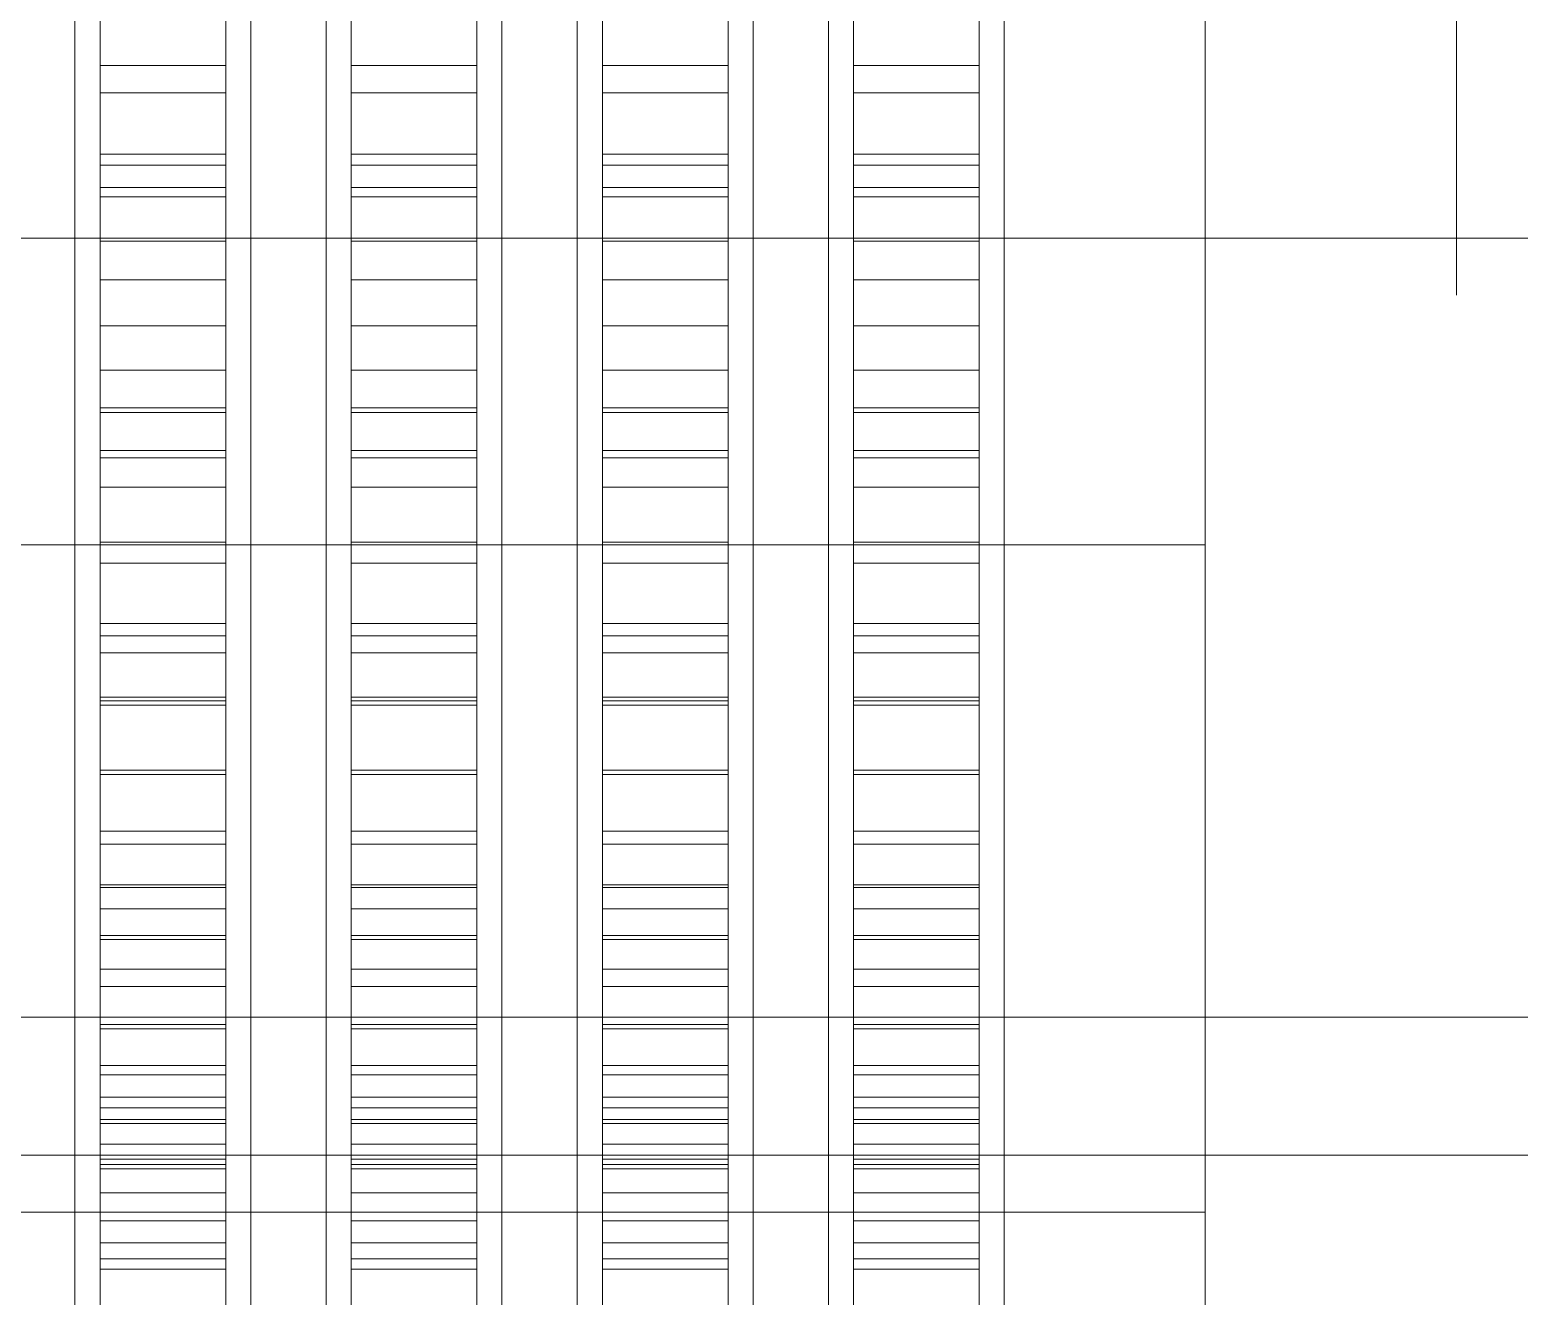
# Model space of a CAD drawing. Header units: millimetres. Extents: x -191664 to 191490, y -197311 to 10263.
# Drawn here: x -1603.6 to -1485, y -30514.2 to -30413.4 of the extents above; entities that cross this region are included whole.
import ezdxf

# ---------------------------------------------------------------- set-up
doc = ezdxf.new("R2010")
doc.units = ezdxf.units.MM
for name, color, linetype, lineweight in [('frontal_briquetadora', 7, 'Continuous', 0), ('frontal_secador', 7, 'Continuous', 0), ('frontal_tolva', 7, 'Continuous', 0)]:
    doc.layers.add(name, color=color, linetype=linetype, lineweight=lineweight)

msp = doc.modelspace()

# ---------------------------------------------------------------- linework, layer by layer
at = {"layer": 'frontal_briquetadora', "color": 9, "true_color": 0xb9c3c2}
for p, q in [((-1510, -30400.74), (-1510, -30413.79)), ((-1490, -30400.74), (-1490, -30413.79)), ((-1600, -30402.78), (-1600, -30421.72)), ((-1600, -30403.15), (-1600, -30422.36)), ((-1586, -30402.78), (-1586, -30421.72)), ((-1586, -30403.15), (-1586, -30422.36)), ((-1580, -30402.78), (-1580, -30421.72)), ((-1580, -30403.15), (-1580, -30422.36)), ((-1566, -30402.78), (-1566, -30421.72)), ((-1566, -30403.15), (-1566, -30422.36)), ((-1560, -30402.78), (-1560, -30421.72)), ((-1560, -30403.15), (-1560, -30422.36)), ((-1546, -30402.78), (-1546, -30421.72)), ((-1546, -30403.15), (-1546, -30422.36)), ((-1540, -30402.78), (-1540, -30421.72)), ((-1540, -30403.15), (-1540, -30422.36)), ((-1526, -30402.78), (-1526, -30421.72)), ((-1526, -30403.15), (-1526, -30422.36)), ((-1510, -30402.78), (-1510, -30421.72)), ((-1600, -30407.65), (-1600, -30426.43)), ((-1586, -30407.65), (-1586, -30426.43)), ((-1580, -30407.65), (-1580, -30426.43)), ((-1566, -30407.65), (-1566, -30426.43)), ((-1560, -30407.65), (-1560, -30426.43)), ((-1546, -30407.65), (-1546, -30426.43)), ((-1540, -30407.65), (-1540, -30426.43)), ((-1526, -30407.65), (-1526, -30426.43)), ((-1600, -30408.63), (-1600, -30427.68)), ((-1586, -30408.63), (-1586, -30427.68)), ((-1580, -30408.63), (-1580, -30427.68)), ((-1566, -30408.63), (-1566, -30427.68)), ((-1560, -30408.63), (-1560, -30427.68)), ((-1546, -30408.63), (-1546, -30427.68)), ((-1540, -30408.63), (-1540, -30427.68)), ((-1526, -30408.63), (-1526, -30427.68)), ((-1510, -30408.63), (-1510, -30427.68)), ((-1510, -30413.79), (-1510, -30423.99)), ((-1490, -30413.79), (-1490, -30423.99)), ((-1600, -30421.72), (-1600, -30439.8)), ((-1600, -30422.36), (-1600, -30440.51)), ((-1586, -30421.72), (-1586, -30439.8)), ((-1586, -30422.36), (-1586, -30440.51)), ((-1580, -30421.72), (-1580, -30439.8)), ((-1580, -30422.36), (-1580, -30440.51)), ((-1566, -30421.72), (-1566, -30439.8)), ((-1566, -30422.36), (-1566, -30440.51)), ((-1560, -30421.72), (-1560, -30439.8)), ((-1560, -30422.36), (-1560, -30440.51)), ((-1546, -30421.72), (-1546, -30439.8)), ((-1546, -30422.36), (-1546, -30440.51)), ((-1540, -30421.72), (-1540, -30439.8)), ((-1540, -30422.36), (-1540, -30440.51)), ((-1526, -30421.72), (-1526, -30439.8)), ((-1526, -30422.36), (-1526, -30440.51)), ((-1510, -30421.72), (-1510, -30439.8)), ((-1510, -30423.99), (-1510, -30430.99)), ((-1490, -30423.99), (-1490, -30430.99)), ((-1600, -30426.43), (-1600, -30444.81)), ((-1586, -30426.43), (-1586, -30444.81)), ((-1580, -30426.43), (-1580, -30444.81)), ((-1566, -30426.43), (-1566, -30444.81)), ((-1560, -30426.43), (-1560, -30444.81)), ((-1546, -30426.43), (-1546, -30444.81)), ((-1540, -30426.43), (-1540, -30444.81)), ((-1526, -30426.43), (-1526, -30444.81)), ((-1600, -30427.68), (-1600, -30446.33)), ((-1586, -30427.68), (-1586, -30446.33)), ((-1580, -30427.68), (-1580, -30446.33)), ((-1566, -30427.68), (-1566, -30446.33)), ((-1560, -30427.68), (-1560, -30446.33)), ((-1546, -30427.68), (-1546, -30446.33)), ((-1540, -30427.68), (-1540, -30446.33)), ((-1526, -30427.68), (-1526, -30446.33)), ((-1510, -30427.68), (-1510, -30446.33)), ((-1510, -30430.99), (-1510, -30434.55)), ((-1490, -30430.99), (-1490, -30434.55)), ((-1510, -30436.43), (-1510, -30431.99)), ((-1510, -30444.43), (-1510, -30436.43)), ((-1510, -30443.86), (-1510, -30438.25)), ((-1600, -30439.8), (-1600, -30456.63)), ((-1600, -30440.51), (-1600, -30457.11)), ((-1586, -30439.8), (-1586, -30456.63)), ((-1586, -30440.51), (-1586, -30457.11)), ((-1580, -30439.8), (-1580, -30456.63)), ((-1580, -30440.51), (-1580, -30457.11)), ((-1566, -30439.8), (-1566, -30456.63)), ((-1566, -30440.51), (-1566, -30457.11)), ((-1560, -30439.8), (-1560, -30456.63)), ((-1560, -30440.51), (-1560, -30457.11)), ((-1546, -30439.8), (-1546, -30456.63)), ((-1546, -30440.51), (-1546, -30457.11)), ((-1540, -30439.8), (-1540, -30456.63)), ((-1540, -30440.51), (-1540, -30457.11)), ((-1526, -30439.8), (-1526, -30456.63)), ((-1526, -30440.51), (-1526, -30457.11)), ((-1510, -30439.8), (-1510, -30456.63)), ((-1510, -30454.63), (-1510, -30443.86)), ((-1600, -30444.81), (-1600, -30462.69)), ((-1586, -30444.81), (-1586, -30462.69)), ((-1580, -30444.81), (-1580, -30462.69)), ((-1566, -30444.81), (-1566, -30462.69)), ((-1560, -30444.81), (-1560, -30462.69)), ((-1546, -30444.81), (-1546, -30462.69)), ((-1540, -30444.81), (-1540, -30462.69)), ((-1526, -30444.81), (-1526, -30462.69)), ((-1510, -30454.41), (-1510, -30444.43)), ((-1600, -30446.33), (-1600, -30464.5)), ((-1586, -30446.33), (-1586, -30464.5)), ((-1580, -30446.33), (-1580, -30464.5)), ((-1566, -30446.33), (-1566, -30464.5)), ((-1560, -30446.33), (-1560, -30464.5)), ((-1546, -30446.33), (-1546, -30464.5)), ((-1540, -30446.33), (-1540, -30464.5)), ((-1526, -30446.33), (-1526, -30464.5)), ((-1510, -30446.33), (-1510, -30464.5)), ((-1660, -30454.41), (-1510, -30454.41)), ((-1510, -30454.41), (-1510, -30464.39)), ((-1510, -30469.69), (-1510, -30454.63)), ((-1600, -30456.63), (-1600, -30471.82)), ((-1600, -30457.11), (-1600, -30471.69)), ((-1586, -30456.63), (-1586, -30471.82)), ((-1586, -30457.11), (-1586, -30471.69)), ((-1580, -30456.63), (-1580, -30471.82)), ((-1580, -30457.11), (-1580, -30471.69)), ((-1566, -30456.63), (-1566, -30471.82)), ((-1566, -30457.11), (-1566, -30471.69)), ((-1560, -30456.63), (-1560, -30471.82)), ((-1560, -30457.11), (-1560, -30471.69)), ((-1546, -30456.63), (-1546, -30471.82)), ((-1546, -30457.11), (-1546, -30471.69)), ((-1540, -30456.63), (-1540, -30471.82)), ((-1540, -30457.11), (-1540, -30471.69)), ((-1526, -30456.63), (-1526, -30471.82)), ((-1526, -30457.11), (-1526, -30471.69)), ((-1510, -30456.63), (-1510, -30471.82)), ((-1600, -30462.69), (-1600, -30480)), ((-1586, -30462.69), (-1586, -30480)), ((-1580, -30462.69), (-1580, -30480)), ((-1566, -30462.69), (-1566, -30480)), ((-1560, -30462.69), (-1560, -30480)), ((-1546, -30462.69), (-1546, -30480)), ((-1540, -30462.69), (-1540, -30480)), ((-1526, -30462.69), (-1526, -30480)), ((-1600, -30464.5), (-1600, -30482.12)), ((-1586, -30464.5), (-1586, -30482.12)), ((-1580, -30464.5), (-1580, -30482.12)), ((-1566, -30464.5), (-1566, -30482.12)), ((-1560, -30464.5), (-1560, -30482.12)), ((-1546, -30464.5), (-1546, -30482.12)), ((-1540, -30464.5), (-1540, -30482.12)), ((-1526, -30464.5), (-1526, -30482.12)), ((-1510, -30464.39), (-1510, -30472.4)), ((-1510, -30464.5), (-1510, -30482.12)), ((-1510, -30487.81), (-1510, -30469.69)), ((-1600, -30471.69), (-1600, -30483.86)), ((-1600, -30471.82), (-1600, -30485.04)), ((-1586, -30471.69), (-1586, -30483.86)), ((-1586, -30471.82), (-1586, -30485.04)), ((-1580, -30471.69), (-1580, -30483.86)), ((-1580, -30471.82), (-1580, -30485.04)), ((-1566, -30471.69), (-1566, -30483.86)), ((-1566, -30471.82), (-1566, -30485.04)), ((-1560, -30471.69), (-1560, -30483.86)), ((-1560, -30471.82), (-1560, -30485.04)), ((-1546, -30471.69), (-1546, -30483.86)), ((-1546, -30471.82), (-1546, -30485.04)), ((-1540, -30471.69), (-1540, -30483.86)), ((-1540, -30471.82), (-1540, -30485.04)), ((-1526, -30471.69), (-1526, -30483.86)), ((-1526, -30471.82), (-1526, -30485.04)), ((-1510, -30471.82), (-1510, -30485.04)), ((-1510, -30472.4), (-1510, -30476.84)), ((-1600, -30480), (-1600, -30496.67)), ((-1586, -30480), (-1586, -30496.67)), ((-1580, -30480), (-1580, -30496.67)), ((-1566, -30480), (-1566, -30496.67)), ((-1560, -30480), (-1560, -30496.67)), ((-1546, -30480), (-1546, -30496.67)), ((-1540, -30480), (-1540, -30496.67)), ((-1526, -30480), (-1526, -30496.67)), ((-1600, -30482.12), (-1600, -30499.12)), ((-1586, -30482.12), (-1586, -30499.12)), ((-1580, -30482.12), (-1580, -30499.12)), ((-1566, -30482.12), (-1566, -30499.12)), ((-1560, -30482.12), (-1560, -30499.12)), ((-1546, -30482.12), (-1546, -30499.12)), ((-1540, -30482.12), (-1540, -30499.12)), ((-1526, -30482.12), (-1526, -30499.12)), ((-1510, -30482.12), (-1510, -30499.12)), ((-1600, -30483.86), (-1600, -30493.29)), ((-1586, -30483.86), (-1586, -30493.29)), ((-1580, -30483.86), (-1580, -30493.29)), ((-1566, -30483.86), (-1566, -30493.29)), ((-1560, -30483.86), (-1560, -30493.29)), ((-1546, -30483.86), (-1546, -30493.29)), ((-1540, -30483.86), (-1540, -30493.29)), ((-1526, -30483.86), (-1526, -30493.29)), ((-1600, -30485.04), (-1600, -30495.98)), ((-1586, -30485.04), (-1586, -30495.98)), ((-1580, -30485.04), (-1580, -30495.98)), ((-1566, -30485.04), (-1566, -30495.98)), ((-1560, -30485.04), (-1560, -30495.98)), ((-1546, -30485.04), (-1546, -30495.98)), ((-1540, -30485.04), (-1540, -30495.98)), ((-1526, -30485.04), (-1526, -30495.98)), ((-1510, -30485.04), (-1510, -30495.98)), ((-1510, -30507.54), (-1510, -30487.81)), ((-1600, -30493.29), (-1600, -30499.73)), ((-1586, -30493.29), (-1586, -30499.73)), ((-1580, -30493.29), (-1580, -30499.73)), ((-1566, -30493.29), (-1566, -30499.73)), ((-1560, -30493.29), (-1560, -30499.73)), ((-1546, -30493.29), (-1546, -30499.73)), ((-1540, -30493.29), (-1540, -30499.73)), ((-1526, -30493.29), (-1526, -30499.73)), ((-1600, -30495.98), (-1600, -30504.41)), ((-1586, -30495.98), (-1586, -30504.41)), ((-1580, -30495.98), (-1580, -30504.41)), ((-1566, -30495.98), (-1566, -30504.41)), ((-1560, -30495.98), (-1560, -30504.41)), ((-1546, -30495.98), (-1546, -30504.41)), ((-1540, -30495.98), (-1540, -30504.41)), ((-1526, -30495.98), (-1526, -30504.41)), ((-1510, -30495.98), (-1510, -30504.41)), ((-1600, -30496.67), (-1600, -30512.63)), ((-1586, -30496.67), (-1586, -30512.63)), ((-1580, -30496.67), (-1580, -30512.63)), ((-1566, -30496.67), (-1566, -30512.63)), ((-1560, -30496.67), (-1560, -30512.63)), ((-1546, -30496.67), (-1546, -30512.63)), ((-1540, -30496.67), (-1540, -30512.63)), ((-1526, -30496.67), (-1526, -30512.63)), ((-1600, -30499.12), (-1600, -30515.41)), ((-1600, -30499.73), (-1600, -30502.99)), ((-1586, -30499.12), (-1586, -30515.41)), ((-1586, -30499.73), (-1586, -30502.99)), ((-1580, -30499.12), (-1580, -30515.41)), ((-1580, -30499.73), (-1580, -30502.99)), ((-1566, -30499.12), (-1566, -30515.41)), ((-1566, -30499.73), (-1566, -30502.99)), ((-1560, -30499.12), (-1560, -30515.41)), ((-1560, -30499.73), (-1560, -30502.99)), ((-1546, -30499.12), (-1546, -30515.41)), ((-1546, -30499.73), (-1546, -30502.99)), ((-1540, -30499.12), (-1540, -30515.41)), ((-1540, -30499.73), (-1540, -30502.99)), ((-1526, -30499.12), (-1526, -30515.41)), ((-1526, -30499.73), (-1526, -30502.99)), ((-1510, -30499.12), (-1510, -30515.41)), ((-1600, -30504.41), (-1600, -30510.14)), ((-1586, -30504.41), (-1586, -30510.14)), ((-1580, -30504.41), (-1580, -30510.14)), ((-1566, -30504.41), (-1566, -30510.14)), ((-1560, -30504.41), (-1560, -30510.14)), ((-1546, -30504.41), (-1546, -30510.14)), ((-1540, -30504.41), (-1540, -30510.14)), ((-1526, -30504.41), (-1526, -30510.14)), ((-1510, -30504.41), (-1510, -30510.14)), ((-1660, -30507.54), (-1510, -30507.54)), ((-1510, -30507.54), (-1510, -30527.26)), ((-1600, -30510.14), (-1600, -30513.04)), ((-1586, -30510.14), (-1586, -30513.04)), ((-1580, -30510.14), (-1580, -30513.04)), ((-1566, -30510.14), (-1566, -30513.04)), ((-1560, -30510.14), (-1560, -30513.04)), ((-1546, -30510.14), (-1546, -30513.04)), ((-1540, -30510.14), (-1540, -30513.04)), ((-1526, -30510.14), (-1526, -30513.04)), ((-1510, -30510.14), (-1510, -30513.04)), ((-1600, -30512.63), (-1600, -30527.8)), ((-1586, -30512.63), (-1586, -30527.8)), ((-1580, -30512.63), (-1580, -30527.8)), ((-1566, -30512.63), (-1566, -30527.8)), ((-1560, -30512.63), (-1560, -30527.8)), ((-1546, -30512.63), (-1546, -30527.8)), ((-1540, -30512.63), (-1540, -30527.8)), ((-1526, -30512.63), (-1526, -30527.8))]:
    msp.add_line(p, q, dxfattribs=at)
at = {"layer": 'frontal_briquetadora', "color": 117, "true_color": 0x376c5b}
for p, q in [((-1598, -30404.06), (-1598, -30424.2)), ((-1588, -30404.06), (-1588, -30424.2)), ((-1578, -30404.06), (-1578, -30424.2)), ((-1568, -30404.06), (-1568, -30424.2)), ((-1558, -30404.06), (-1558, -30424.2)), ((-1548, -30404.06), (-1548, -30424.2)), ((-1538, -30404.06), (-1538, -30424.2)), ((-1528, -30404.06), (-1528, -30424.2)), ((-1598, -30406.03), (-1598, -30426.7)), ((-1588, -30406.03), (-1588, -30426.7)), ((-1578, -30406.03), (-1578, -30426.7)), ((-1568, -30406.03), (-1568, -30426.7)), ((-1558, -30406.03), (-1558, -30426.7)), ((-1548, -30406.03), (-1548, -30426.7)), ((-1538, -30406.03), (-1538, -30426.7)), ((-1528, -30406.03), (-1528, -30426.7)), ((-1598, -30416.26), (-1598, -30409.07)), ((-1588, -30416.26), (-1588, -30409.07)), ((-1578, -30416.26), (-1578, -30409.07)), ((-1568, -30416.26), (-1568, -30409.07)), ((-1558, -30416.26), (-1558, -30409.07)), ((-1548, -30416.26), (-1548, -30409.07)), ((-1538, -30416.26), (-1538, -30409.07)), ((-1528, -30416.26), (-1528, -30409.07)), ((-1598, -30418.43), (-1598, -30410.77)), ((-1588, -30418.43), (-1588, -30410.77)), ((-1578, -30418.43), (-1578, -30410.77)), ((-1568, -30418.43), (-1568, -30410.77)), ((-1558, -30418.43), (-1558, -30410.77)), ((-1548, -30418.43), (-1548, -30410.77)), ((-1538, -30418.43), (-1538, -30410.77)), ((-1528, -30418.43), (-1528, -30410.77)), ((-1598, -30423.32), (-1598, -30416.26)), ((-1598, -30416.26), (-1588, -30416.26)), ((-1588, -30423.32), (-1588, -30416.26)), ((-1578, -30423.32), (-1578, -30416.26)), ((-1578, -30416.26), (-1568, -30416.26)), ((-1568, -30423.32), (-1568, -30416.26)), ((-1558, -30423.32), (-1558, -30416.26)), ((-1558, -30416.26), (-1548, -30416.26)), ((-1548, -30423.32), (-1548, -30416.26)), ((-1538, -30423.32), (-1538, -30416.26)), ((-1538, -30416.26), (-1528, -30416.26)), ((-1528, -30423.32), (-1528, -30416.26)), ((-1598, -30425.96), (-1598, -30418.43)), ((-1598, -30418.43), (-1588, -30418.43)), ((-1588, -30425.96), (-1588, -30418.43)), ((-1578, -30425.96), (-1578, -30418.43)), ((-1578, -30418.43), (-1568, -30418.43)), ((-1568, -30425.96), (-1568, -30418.43)), ((-1558, -30425.96), (-1558, -30418.43)), ((-1558, -30418.43), (-1548, -30418.43)), ((-1548, -30425.96), (-1548, -30418.43)), ((-1538, -30425.96), (-1538, -30418.43)), ((-1538, -30418.43), (-1528, -30418.43)), ((-1528, -30425.96), (-1528, -30418.43)), ((-1598, -30430.23), (-1598, -30423.32)), ((-1598, -30423.32), (-1588, -30423.32)), ((-1588, -30430.23), (-1588, -30423.32)), ((-1578, -30430.23), (-1578, -30423.32)), ((-1578, -30423.32), (-1568, -30423.32)), ((-1568, -30430.23), (-1568, -30423.32)), ((-1558, -30430.23), (-1558, -30423.32)), ((-1558, -30423.32), (-1548, -30423.32)), ((-1548, -30430.23), (-1548, -30423.32)), ((-1538, -30430.23), (-1538, -30423.32)), ((-1538, -30423.32), (-1528, -30423.32)), ((-1528, -30430.23), (-1528, -30423.32)), ((-1598, -30424.2), (-1598, -30443.88)), ((-1598, -30424.2), (-1588, -30424.2)), ((-1588, -30424.2), (-1588, -30443.88)), ((-1578, -30424.2), (-1578, -30443.88)), ((-1578, -30424.2), (-1568, -30424.2)), ((-1568, -30424.2), (-1568, -30443.88)), ((-1558, -30424.2), (-1558, -30443.88)), ((-1558, -30424.2), (-1548, -30424.2)), ((-1548, -30424.2), (-1548, -30443.88)), ((-1538, -30424.2), (-1538, -30443.88)), ((-1538, -30424.2), (-1528, -30424.2)), ((-1528, -30424.2), (-1528, -30443.88)), ((-1598, -30433.33), (-1598, -30425.96)), ((-1598, -30425.96), (-1588, -30425.96)), ((-1588, -30433.33), (-1588, -30425.96)), ((-1578, -30433.33), (-1578, -30425.96)), ((-1578, -30425.96), (-1568, -30425.96)), ((-1568, -30433.33), (-1568, -30425.96)), ((-1558, -30433.33), (-1558, -30425.96)), ((-1558, -30425.96), (-1548, -30425.96)), ((-1548, -30433.33), (-1548, -30425.96)), ((-1538, -30433.33), (-1538, -30425.96)), ((-1538, -30425.96), (-1528, -30425.96)), ((-1528, -30433.33), (-1528, -30425.96)), ((-1598, -30426.7), (-1598, -30446.9)), ((-1598, -30426.7), (-1588, -30426.7)), ((-1588, -30426.7), (-1588, -30446.9)), ((-1578, -30426.7), (-1578, -30446.9)), ((-1578, -30426.7), (-1568, -30426.7)), ((-1568, -30426.7), (-1568, -30446.9)), ((-1558, -30426.7), (-1558, -30446.9)), ((-1558, -30426.7), (-1548, -30426.7)), ((-1548, -30426.7), (-1548, -30446.9)), ((-1538, -30426.7), (-1538, -30446.9)), ((-1538, -30426.7), (-1528, -30426.7)), ((-1528, -30426.7), (-1528, -30446.9)), ((-1598, -30436.97), (-1598, -30430.23)), ((-1598, -30430.23), (-1588, -30430.23)), ((-1588, -30436.97), (-1588, -30430.23)), ((-1578, -30436.97), (-1578, -30430.23)), ((-1578, -30430.23), (-1568, -30430.23)), ((-1568, -30436.97), (-1568, -30430.23)), ((-1558, -30436.97), (-1558, -30430.23)), ((-1558, -30430.23), (-1548, -30430.23)), ((-1548, -30436.97), (-1548, -30430.23)), ((-1538, -30436.97), (-1538, -30430.23)), ((-1538, -30430.23), (-1528, -30430.23)), ((-1528, -30436.97), (-1528, -30430.23)), ((-1598, -30440.51), (-1598, -30433.33)), ((-1598, -30433.33), (-1588, -30433.33)), ((-1588, -30440.51), (-1588, -30433.33)), ((-1578, -30440.51), (-1578, -30433.33)), ((-1578, -30433.33), (-1568, -30433.33)), ((-1568, -30440.51), (-1568, -30433.33)), ((-1558, -30440.51), (-1558, -30433.33)), ((-1558, -30433.33), (-1548, -30433.33)), ((-1548, -30440.51), (-1548, -30433.33)), ((-1538, -30440.51), (-1538, -30433.33)), ((-1538, -30433.33), (-1528, -30433.33)), ((-1528, -30440.51), (-1528, -30433.33)), ((-1598, -30443.5), (-1598, -30436.97)), ((-1598, -30436.97), (-1588, -30436.97)), ((-1588, -30443.5), (-1588, -30436.97)), ((-1578, -30443.5), (-1578, -30436.97)), ((-1578, -30436.97), (-1568, -30436.97)), ((-1568, -30443.5), (-1568, -30436.97)), ((-1558, -30443.5), (-1558, -30436.97)), ((-1558, -30436.97), (-1548, -30436.97)), ((-1548, -30443.5), (-1548, -30436.97)), ((-1538, -30443.5), (-1538, -30436.97)), ((-1538, -30436.97), (-1528, -30436.97)), ((-1528, -30443.5), (-1528, -30436.97)), ((-1598, -30447.48), (-1598, -30440.51)), ((-1598, -30440.51), (-1588, -30440.51)), ((-1588, -30447.48), (-1588, -30440.51)), ((-1578, -30447.48), (-1578, -30440.51)), ((-1578, -30440.51), (-1568, -30440.51)), ((-1568, -30447.48), (-1568, -30440.51)), ((-1558, -30447.48), (-1558, -30440.51)), ((-1558, -30440.51), (-1548, -30440.51)), ((-1548, -30447.48), (-1548, -30440.51)), ((-1538, -30447.48), (-1538, -30440.51)), ((-1538, -30440.51), (-1528, -30440.51)), ((-1528, -30447.48), (-1528, -30440.51)), ((-1598, -30449.81), (-1598, -30443.5)), ((-1598, -30443.5), (-1588, -30443.5)), ((-1598, -30443.88), (-1598, -30463)), ((-1598, -30443.88), (-1588, -30443.88)), ((-1588, -30449.81), (-1588, -30443.5)), ((-1588, -30443.88), (-1588, -30463)), ((-1578, -30449.81), (-1578, -30443.5)), ((-1578, -30443.5), (-1568, -30443.5)), ((-1578, -30443.88), (-1578, -30463)), ((-1578, -30443.88), (-1568, -30443.88)), ((-1568, -30449.81), (-1568, -30443.5)), ((-1568, -30443.88), (-1568, -30463)), ((-1558, -30449.81), (-1558, -30443.5)), ((-1558, -30443.5), (-1548, -30443.5)), ((-1558, -30443.88), (-1558, -30463)), ((-1558, -30443.88), (-1548, -30443.88)), ((-1548, -30449.81), (-1548, -30443.5)), ((-1548, -30443.88), (-1548, -30463)), ((-1538, -30449.81), (-1538, -30443.5)), ((-1538, -30443.5), (-1528, -30443.5)), ((-1538, -30443.88), (-1538, -30463)), ((-1538, -30443.88), (-1528, -30443.88)), ((-1528, -30449.81), (-1528, -30443.5)), ((-1528, -30443.88), (-1528, -30463)), ((-1598, -30446.9), (-1598, -30466.54)), ((-1598, -30446.9), (-1588, -30446.9)), ((-1598, -30454.21), (-1598, -30447.48)), ((-1598, -30447.48), (-1588, -30447.48)), ((-1588, -30446.9), (-1588, -30466.54)), ((-1588, -30454.21), (-1588, -30447.48)), ((-1578, -30446.9), (-1578, -30466.54)), ((-1578, -30446.9), (-1568, -30446.9)), ((-1578, -30454.21), (-1578, -30447.48)), ((-1578, -30447.48), (-1568, -30447.48)), ((-1568, -30446.9), (-1568, -30466.54)), ((-1568, -30454.21), (-1568, -30447.48)), ((-1558, -30446.9), (-1558, -30466.54)), ((-1558, -30446.9), (-1548, -30446.9)), ((-1558, -30454.21), (-1558, -30447.48)), ((-1558, -30447.48), (-1548, -30447.48)), ((-1548, -30446.9), (-1548, -30466.54)), ((-1548, -30454.21), (-1548, -30447.48)), ((-1538, -30446.9), (-1538, -30466.54)), ((-1538, -30446.9), (-1528, -30446.9)), ((-1538, -30454.21), (-1538, -30447.48)), ((-1538, -30447.48), (-1528, -30447.48)), ((-1528, -30446.9), (-1528, -30466.54)), ((-1528, -30454.21), (-1528, -30447.48)), ((-1598, -30455.88), (-1598, -30449.81)), ((-1598, -30449.81), (-1588, -30449.81)), ((-1588, -30455.88), (-1588, -30449.81)), ((-1578, -30455.88), (-1578, -30449.81)), ((-1578, -30449.81), (-1568, -30449.81)), ((-1568, -30455.88), (-1568, -30449.81)), ((-1558, -30455.88), (-1558, -30449.81)), ((-1558, -30449.81), (-1548, -30449.81)), ((-1548, -30455.88), (-1548, -30449.81)), ((-1538, -30455.88), (-1538, -30449.81)), ((-1538, -30449.81), (-1528, -30449.81)), ((-1528, -30455.88), (-1528, -30449.81)), ((-1598, -30460.67), (-1598, -30454.21)), ((-1598, -30454.21), (-1588, -30454.21)), ((-1588, -30460.67), (-1588, -30454.21)), ((-1578, -30460.67), (-1578, -30454.21)), ((-1578, -30454.21), (-1568, -30454.21)), ((-1568, -30460.67), (-1568, -30454.21)), ((-1558, -30460.67), (-1558, -30454.21)), ((-1558, -30454.21), (-1548, -30454.21)), ((-1548, -30460.67), (-1548, -30454.21)), ((-1538, -30460.67), (-1538, -30454.21)), ((-1538, -30454.21), (-1528, -30454.21)), ((-1528, -30460.67), (-1528, -30454.21)), ((-1598, -30461.67), (-1598, -30455.88)), ((-1598, -30455.88), (-1588, -30455.88)), ((-1588, -30461.67), (-1588, -30455.88)), ((-1578, -30461.67), (-1578, -30455.88)), ((-1578, -30455.88), (-1568, -30455.88)), ((-1568, -30461.67), (-1568, -30455.88)), ((-1558, -30461.67), (-1558, -30455.88)), ((-1558, -30455.88), (-1548, -30455.88)), ((-1548, -30461.67), (-1548, -30455.88)), ((-1538, -30461.67), (-1538, -30455.88)), ((-1538, -30455.88), (-1528, -30455.88)), ((-1528, -30461.67), (-1528, -30455.88)), ((-1598, -30466.84), (-1598, -30460.67)), ((-1598, -30460.67), (-1588, -30460.67)), ((-1588, -30466.84), (-1588, -30460.67)), ((-1578, -30466.84), (-1578, -30460.67)), ((-1578, -30460.67), (-1568, -30460.67)), ((-1568, -30466.84), (-1568, -30460.67)), ((-1558, -30466.84), (-1558, -30460.67)), ((-1558, -30460.67), (-1548, -30460.67)), ((-1548, -30466.84), (-1548, -30460.67)), ((-1538, -30466.84), (-1538, -30460.67)), ((-1538, -30460.67), (-1528, -30460.67)), ((-1528, -30466.84), (-1528, -30460.67)), ((-1598, -30467.17), (-1598, -30461.67)), ((-1598, -30461.67), (-1588, -30461.67)), ((-1588, -30467.17), (-1588, -30461.67)), ((-1578, -30467.17), (-1578, -30461.67)), ((-1578, -30461.67), (-1568, -30461.67)), ((-1568, -30467.17), (-1568, -30461.67)), ((-1558, -30467.17), (-1558, -30461.67)), ((-1558, -30461.67), (-1548, -30461.67)), ((-1548, -30467.17), (-1548, -30461.67)), ((-1538, -30467.17), (-1538, -30461.67)), ((-1538, -30461.67), (-1528, -30461.67)), ((-1528, -30467.17), (-1528, -30461.67)), ((-1598, -30463), (-1598, -30481.48)), ((-1598, -30463), (-1588, -30463)), ((-1588, -30463), (-1588, -30481.48)), ((-1578, -30463), (-1578, -30481.48)), ((-1578, -30463), (-1568, -30463)), ((-1568, -30463), (-1568, -30481.48)), ((-1558, -30463), (-1558, -30481.48)), ((-1558, -30463), (-1548, -30463)), ((-1548, -30463), (-1548, -30481.48)), ((-1538, -30463), (-1538, -30481.48)), ((-1538, -30463), (-1528, -30463)), ((-1528, -30463), (-1528, -30481.48)), ((-1598, -30466.54), (-1598, -30485.51)), ((-1598, -30466.54), (-1588, -30466.54)), ((-1588, -30466.54), (-1588, -30485.51)), ((-1578, -30466.54), (-1578, -30485.51)), ((-1578, -30466.54), (-1568, -30466.54)), ((-1568, -30466.54), (-1568, -30485.51)), ((-1558, -30466.54), (-1558, -30485.51)), ((-1558, -30466.54), (-1548, -30466.54)), ((-1548, -30466.54), (-1548, -30485.51)), ((-1538, -30466.54), (-1538, -30485.51)), ((-1538, -30466.54), (-1528, -30466.54)), ((-1528, -30466.54), (-1528, -30485.51)), ((-1598, -30472.7), (-1598, -30466.84)), ((-1598, -30466.84), (-1588, -30466.84)), ((-1598, -30472.35), (-1598, -30467.17)), ((-1598, -30467.17), (-1588, -30467.17)), ((-1588, -30472.7), (-1588, -30466.84)), ((-1588, -30472.35), (-1588, -30467.17)), ((-1578, -30472.7), (-1578, -30466.84)), ((-1578, -30466.84), (-1568, -30466.84)), ((-1578, -30472.35), (-1578, -30467.17)), ((-1578, -30467.17), (-1568, -30467.17)), ((-1568, -30472.7), (-1568, -30466.84)), ((-1568, -30472.35), (-1568, -30467.17)), ((-1558, -30472.7), (-1558, -30466.84)), ((-1558, -30466.84), (-1548, -30466.84)), ((-1558, -30472.35), (-1558, -30467.17)), ((-1558, -30467.17), (-1548, -30467.17)), ((-1548, -30472.7), (-1548, -30466.84)), ((-1548, -30472.35), (-1548, -30467.17)), ((-1538, -30472.7), (-1538, -30466.84)), ((-1538, -30466.84), (-1528, -30466.84)), ((-1538, -30472.35), (-1538, -30467.17)), ((-1538, -30467.17), (-1528, -30467.17)), ((-1528, -30472.7), (-1528, -30466.84)), ((-1528, -30472.35), (-1528, -30467.17)), ((-1598, -30477.2), (-1598, -30472.35)), ((-1598, -30472.35), (-1588, -30472.35)), ((-1588, -30477.2), (-1588, -30472.35)), ((-1578, -30477.2), (-1578, -30472.35)), ((-1578, -30472.35), (-1568, -30472.35)), ((-1568, -30477.2), (-1568, -30472.35)), ((-1558, -30477.2), (-1558, -30472.35)), ((-1558, -30472.35), (-1548, -30472.35)), ((-1548, -30477.2), (-1548, -30472.35)), ((-1538, -30477.2), (-1538, -30472.35)), ((-1538, -30472.35), (-1528, -30472.35)), ((-1528, -30477.2), (-1528, -30472.35)), ((-1598, -30478.23), (-1598, -30472.7)), ((-1598, -30472.7), (-1588, -30472.7)), ((-1588, -30478.23), (-1588, -30472.7)), ((-1578, -30478.23), (-1578, -30472.7)), ((-1578, -30472.7), (-1568, -30472.7)), ((-1568, -30478.23), (-1568, -30472.7)), ((-1558, -30478.23), (-1558, -30472.7)), ((-1558, -30472.7), (-1548, -30472.7)), ((-1548, -30478.23), (-1548, -30472.7)), ((-1538, -30478.23), (-1538, -30472.7)), ((-1538, -30472.7), (-1528, -30472.7)), ((-1528, -30478.23), (-1528, -30472.7)), ((-1598, -30481.7), (-1598, -30477.2)), ((-1598, -30477.2), (-1588, -30477.2)), ((-1588, -30481.7), (-1588, -30477.2)), ((-1578, -30481.7), (-1578, -30477.2)), ((-1578, -30477.2), (-1568, -30477.2)), ((-1568, -30481.7), (-1568, -30477.2)), ((-1558, -30481.7), (-1558, -30477.2)), ((-1558, -30477.2), (-1548, -30477.2)), ((-1548, -30481.7), (-1548, -30477.2)), ((-1538, -30481.7), (-1538, -30477.2)), ((-1538, -30477.2), (-1528, -30477.2)), ((-1528, -30481.7), (-1528, -30477.2)), ((-1598, -30483.4), (-1598, -30478.23)), ((-1598, -30478.23), (-1588, -30478.23)), ((-1588, -30483.4), (-1588, -30478.23)), ((-1578, -30483.4), (-1578, -30478.23)), ((-1578, -30478.23), (-1568, -30478.23)), ((-1568, -30483.4), (-1568, -30478.23)), ((-1558, -30483.4), (-1558, -30478.23)), ((-1558, -30478.23), (-1548, -30478.23)), ((-1548, -30483.4), (-1548, -30478.23)), ((-1538, -30483.4), (-1538, -30478.23)), ((-1538, -30478.23), (-1528, -30478.23)), ((-1528, -30483.4), (-1528, -30478.23)), ((-1598, -30481.48), (-1598, -30499.23)), ((-1598, -30481.48), (-1588, -30481.48)), ((-1598, -30485.83), (-1598, -30481.7)), ((-1598, -30481.7), (-1588, -30481.7)), ((-1588, -30481.48), (-1588, -30499.23)), ((-1588, -30485.83), (-1588, -30481.7)), ((-1578, -30481.48), (-1578, -30499.23)), ((-1578, -30481.48), (-1568, -30481.48)), ((-1578, -30485.83), (-1578, -30481.7)), ((-1578, -30481.7), (-1568, -30481.7)), ((-1568, -30481.48), (-1568, -30499.23)), ((-1568, -30485.83), (-1568, -30481.7)), ((-1558, -30481.48), (-1558, -30499.23)), ((-1558, -30481.48), (-1548, -30481.48)), ((-1558, -30485.83), (-1558, -30481.7)), ((-1558, -30481.7), (-1548, -30481.7)), ((-1548, -30481.48), (-1548, -30499.23)), ((-1548, -30485.83), (-1548, -30481.7)), ((-1538, -30481.48), (-1538, -30499.23)), ((-1538, -30481.48), (-1528, -30481.48)), ((-1538, -30485.83), (-1538, -30481.7)), ((-1538, -30481.7), (-1528, -30481.7)), ((-1528, -30481.48), (-1528, -30499.23)), ((-1528, -30485.83), (-1528, -30481.7)), ((-1598, -30488.2), (-1598, -30483.4)), ((-1598, -30483.4), (-1588, -30483.4)), ((-1588, -30488.2), (-1588, -30483.4)), ((-1578, -30488.2), (-1578, -30483.4)), ((-1578, -30483.4), (-1568, -30483.4)), ((-1568, -30488.2), (-1568, -30483.4)), ((-1558, -30488.2), (-1558, -30483.4)), ((-1558, -30483.4), (-1548, -30483.4)), ((-1548, -30488.2), (-1548, -30483.4)), ((-1538, -30488.2), (-1538, -30483.4)), ((-1538, -30483.4), (-1528, -30483.4)), ((-1528, -30488.2), (-1528, -30483.4)), ((-1598, -30485.51), (-1598, -30503.73)), ((-1598, -30485.51), (-1588, -30485.51)), ((-1588, -30485.51), (-1588, -30503.73)), ((-1578, -30485.51), (-1578, -30503.73)), ((-1578, -30485.51), (-1568, -30485.51)), ((-1568, -30485.51), (-1568, -30503.73)), ((-1558, -30485.51), (-1558, -30503.73)), ((-1558, -30485.51), (-1548, -30485.51)), ((-1548, -30485.51), (-1548, -30503.73)), ((-1538, -30485.51), (-1538, -30503.73)), ((-1538, -30485.51), (-1528, -30485.51)), ((-1528, -30485.51), (-1528, -30503.73)), ((-1598, -30489.58), (-1598, -30485.83)), ((-1598, -30485.83), (-1588, -30485.83)), ((-1588, -30489.58), (-1588, -30485.83)), ((-1578, -30489.58), (-1578, -30485.83)), ((-1578, -30485.83), (-1568, -30485.83)), ((-1568, -30489.58), (-1568, -30485.83)), ((-1558, -30489.58), (-1558, -30485.83)), ((-1558, -30485.83), (-1548, -30485.83)), ((-1548, -30489.58), (-1548, -30485.83)), ((-1538, -30489.58), (-1538, -30485.83)), ((-1538, -30485.83), (-1528, -30485.83)), ((-1528, -30489.58), (-1528, -30485.83)), ((-1598, -30492.61), (-1598, -30488.2)), ((-1598, -30488.2), (-1588, -30488.2)), ((-1588, -30492.61), (-1588, -30488.2)), ((-1578, -30492.61), (-1578, -30488.2)), ((-1578, -30488.2), (-1568, -30488.2)), ((-1568, -30492.61), (-1568, -30488.2)), ((-1558, -30492.61), (-1558, -30488.2)), ((-1558, -30488.2), (-1548, -30488.2)), ((-1548, -30492.61), (-1548, -30488.2)), ((-1538, -30492.61), (-1538, -30488.2)), ((-1538, -30488.2), (-1528, -30488.2)), ((-1528, -30492.61), (-1528, -30488.2)), ((-1598, -30492.93), (-1598, -30489.58)), ((-1598, -30489.58), (-1588, -30489.58)), ((-1588, -30492.93), (-1588, -30489.58)), ((-1578, -30492.93), (-1578, -30489.58)), ((-1578, -30489.58), (-1568, -30489.58)), ((-1568, -30492.93), (-1568, -30489.58)), ((-1558, -30492.93), (-1558, -30489.58)), ((-1558, -30489.58), (-1548, -30489.58)), ((-1548, -30492.93), (-1548, -30489.58)), ((-1538, -30492.93), (-1538, -30489.58)), ((-1538, -30489.58), (-1528, -30489.58)), ((-1528, -30492.93), (-1528, -30489.58)), ((-1598, -30496.6), (-1598, -30492.61)), ((-1598, -30492.61), (-1588, -30492.61)), ((-1588, -30496.6), (-1588, -30492.61)), ((-1578, -30496.6), (-1578, -30492.61)), ((-1578, -30492.61), (-1568, -30492.61)), ((-1568, -30496.6), (-1568, -30492.61)), ((-1558, -30496.6), (-1558, -30492.61)), ((-1558, -30492.61), (-1548, -30492.61)), ((-1548, -30496.6), (-1548, -30492.61)), ((-1538, -30496.6), (-1538, -30492.61)), ((-1538, -30492.61), (-1528, -30492.61)), ((-1528, -30496.6), (-1528, -30492.61)), ((-1598, -30495.87), (-1598, -30492.93)), ((-1598, -30492.93), (-1588, -30492.93)), ((-1588, -30495.87), (-1588, -30492.93)), ((-1578, -30495.87), (-1578, -30492.93)), ((-1578, -30492.93), (-1568, -30492.93)), ((-1568, -30495.87), (-1568, -30492.93)), ((-1558, -30495.87), (-1558, -30492.93)), ((-1558, -30492.93), (-1548, -30492.93)), ((-1548, -30495.87), (-1548, -30492.93)), ((-1538, -30495.87), (-1538, -30492.93)), ((-1538, -30492.93), (-1528, -30492.93)), ((-1528, -30495.87), (-1528, -30492.93)), ((-1598, -30498.39), (-1598, -30495.87)), ((-1598, -30495.87), (-1588, -30495.87)), ((-1588, -30498.39), (-1588, -30495.87)), ((-1578, -30498.39), (-1578, -30495.87)), ((-1578, -30495.87), (-1568, -30495.87)), ((-1568, -30498.39), (-1568, -30495.87)), ((-1558, -30498.39), (-1558, -30495.87)), ((-1558, -30495.87), (-1548, -30495.87)), ((-1548, -30498.39), (-1548, -30495.87)), ((-1538, -30498.39), (-1538, -30495.87)), ((-1538, -30495.87), (-1528, -30495.87)), ((-1528, -30498.39), (-1528, -30495.87)), ((-1598, -30500.17), (-1598, -30496.6)), ((-1598, -30496.6), (-1588, -30496.6)), ((-1588, -30500.17), (-1588, -30496.6)), ((-1578, -30500.17), (-1578, -30496.6)), ((-1578, -30496.6), (-1568, -30496.6)), ((-1568, -30500.17), (-1568, -30496.6)), ((-1558, -30500.17), (-1558, -30496.6)), ((-1558, -30496.6), (-1548, -30496.6)), ((-1548, -30500.17), (-1548, -30496.6)), ((-1538, -30500.17), (-1538, -30496.6)), ((-1538, -30496.6), (-1528, -30496.6)), ((-1528, -30500.17), (-1528, -30496.6)), ((-1598, -30500.48), (-1598, -30498.39)), ((-1598, -30498.39), (-1588, -30498.39)), ((-1588, -30500.48), (-1588, -30498.39)), ((-1578, -30500.48), (-1578, -30498.39)), ((-1578, -30498.39), (-1568, -30498.39)), ((-1568, -30500.48), (-1568, -30498.39)), ((-1558, -30500.48), (-1558, -30498.39)), ((-1558, -30498.39), (-1548, -30498.39)), ((-1548, -30500.48), (-1548, -30498.39)), ((-1538, -30500.48), (-1538, -30498.39)), ((-1538, -30498.39), (-1528, -30498.39)), ((-1528, -30500.48), (-1528, -30498.39)), ((-1598, -30499.23), (-1598, -30516.15)), ((-1598, -30499.23), (-1588, -30499.23)), ((-1588, -30499.23), (-1588, -30516.15)), ((-1578, -30499.23), (-1578, -30516.15)), ((-1578, -30499.23), (-1568, -30499.23)), ((-1568, -30499.23), (-1568, -30516.15)), ((-1558, -30499.23), (-1558, -30516.15)), ((-1558, -30499.23), (-1548, -30499.23)), ((-1548, -30499.23), (-1548, -30516.15)), ((-1538, -30499.23), (-1538, -30516.15)), ((-1538, -30499.23), (-1528, -30499.23)), ((-1528, -30499.23), (-1528, -30516.15)), ((-1598, -30503.31), (-1598, -30500.17)), ((-1598, -30500.17), (-1588, -30500.17)), ((-1598, -30502.13), (-1598, -30500.48)), ((-1598, -30500.48), (-1588, -30500.48)), ((-1588, -30503.31), (-1588, -30500.17)), ((-1588, -30502.13), (-1588, -30500.48)), ((-1578, -30503.31), (-1578, -30500.17)), ((-1578, -30500.17), (-1568, -30500.17)), ((-1578, -30502.13), (-1578, -30500.48)), ((-1578, -30500.48), (-1568, -30500.48)), ((-1568, -30503.31), (-1568, -30500.17)), ((-1568, -30502.13), (-1568, -30500.48)), ((-1558, -30503.31), (-1558, -30500.17)), ((-1558, -30500.17), (-1548, -30500.17)), ((-1558, -30502.13), (-1558, -30500.48)), ((-1558, -30500.48), (-1548, -30500.48)), ((-1548, -30503.31), (-1548, -30500.17)), ((-1548, -30502.13), (-1548, -30500.48)), ((-1538, -30503.31), (-1538, -30500.17)), ((-1538, -30500.17), (-1528, -30500.17)), ((-1538, -30502.13), (-1538, -30500.48)), ((-1538, -30500.48), (-1528, -30500.48)), ((-1528, -30503.31), (-1528, -30500.17)), ((-1528, -30502.13), (-1528, -30500.48)), ((-1598, -30503.33), (-1598, -30502.13)), ((-1598, -30502.13), (-1588, -30502.13)), ((-1588, -30503.33), (-1588, -30502.13)), ((-1578, -30503.33), (-1578, -30502.13)), ((-1578, -30502.13), (-1568, -30502.13)), ((-1568, -30503.33), (-1568, -30502.13)), ((-1558, -30503.33), (-1558, -30502.13)), ((-1558, -30502.13), (-1548, -30502.13)), ((-1548, -30503.33), (-1548, -30502.13)), ((-1538, -30503.33), (-1538, -30502.13)), ((-1538, -30502.13), (-1528, -30502.13)), ((-1528, -30503.33), (-1528, -30502.13)), ((-1598, -30505.99), (-1598, -30503.31)), ((-1598, -30503.31), (-1588, -30503.31)), ((-1598, -30504.09), (-1598, -30503.33)), ((-1598, -30503.33), (-1588, -30503.33)), ((-1588, -30505.99), (-1588, -30503.31)), ((-1588, -30504.09), (-1588, -30503.33)), ((-1578, -30505.99), (-1578, -30503.31)), ((-1578, -30503.31), (-1568, -30503.31)), ((-1578, -30504.09), (-1578, -30503.33)), ((-1578, -30503.33), (-1568, -30503.33)), ((-1568, -30505.99), (-1568, -30503.31)), ((-1568, -30504.09), (-1568, -30503.33)), ((-1558, -30505.99), (-1558, -30503.31)), ((-1558, -30503.31), (-1548, -30503.31)), ((-1558, -30504.09), (-1558, -30503.33)), ((-1558, -30503.33), (-1548, -30503.33)), ((-1548, -30505.99), (-1548, -30503.31)), ((-1548, -30504.09), (-1548, -30503.33)), ((-1538, -30505.99), (-1538, -30503.31)), ((-1538, -30503.31), (-1528, -30503.31)), ((-1538, -30504.09), (-1538, -30503.33)), ((-1538, -30503.33), (-1528, -30503.33)), ((-1528, -30505.99), (-1528, -30503.31)), ((-1528, -30504.09), (-1528, -30503.33)), ((-1598, -30503.73), (-1598, -30521.1)), ((-1598, -30503.73), (-1588, -30503.73)), ((-1598, -30630.23), (-1598, -30504.09)), ((-1598, -30504.09), (-1588, -30504.09)), ((-1588, -30503.73), (-1588, -30521.1)), ((-1588, -30630.23), (-1588, -30504.09)), ((-1578, -30503.73), (-1578, -30521.1)), ((-1578, -30503.73), (-1568, -30503.73)), ((-1578, -30630.23), (-1578, -30504.09)), ((-1578, -30504.09), (-1568, -30504.09)), ((-1568, -30503.73), (-1568, -30521.1)), ((-1568, -30630.23), (-1568, -30504.09)), ((-1558, -30503.73), (-1558, -30521.1)), ((-1558, -30503.73), (-1548, -30503.73)), ((-1558, -30630.23), (-1558, -30504.09)), ((-1558, -30504.09), (-1548, -30504.09)), ((-1548, -30503.73), (-1548, -30521.1)), ((-1548, -30630.23), (-1548, -30504.09)), ((-1538, -30503.73), (-1538, -30521.1)), ((-1538, -30503.73), (-1528, -30503.73)), ((-1538, -30630.23), (-1538, -30504.09)), ((-1538, -30504.09), (-1528, -30504.09)), ((-1528, -30503.73), (-1528, -30521.1)), ((-1528, -30630.23), (-1528, -30504.09)), ((-1598, -30508.22), (-1598, -30505.99)), ((-1598, -30505.99), (-1588, -30505.99)), ((-1588, -30508.22), (-1588, -30505.99)), ((-1578, -30508.22), (-1578, -30505.99)), ((-1578, -30505.99), (-1568, -30505.99)), ((-1568, -30508.22), (-1568, -30505.99)), ((-1558, -30508.22), (-1558, -30505.99)), ((-1558, -30505.99), (-1548, -30505.99)), ((-1548, -30508.22), (-1548, -30505.99)), ((-1538, -30508.22), (-1538, -30505.99)), ((-1538, -30505.99), (-1528, -30505.99)), ((-1528, -30508.22), (-1528, -30505.99)), ((-1598, -30509.98), (-1598, -30508.22)), ((-1598, -30508.22), (-1588, -30508.22)), ((-1588, -30509.98), (-1588, -30508.22)), ((-1578, -30509.98), (-1578, -30508.22)), ((-1578, -30508.22), (-1568, -30508.22)), ((-1568, -30509.98), (-1568, -30508.22)), ((-1558, -30509.98), (-1558, -30508.22)), ((-1558, -30508.22), (-1548, -30508.22)), ((-1548, -30509.98), (-1548, -30508.22)), ((-1538, -30509.98), (-1538, -30508.22)), ((-1538, -30508.22), (-1528, -30508.22)), ((-1528, -30509.98), (-1528, -30508.22)), ((-1598, -30511.26), (-1598, -30509.98)), ((-1598, -30509.98), (-1588, -30509.98)), ((-1588, -30511.26), (-1588, -30509.98)), ((-1578, -30511.26), (-1578, -30509.98)), ((-1578, -30509.98), (-1568, -30509.98)), ((-1568, -30511.26), (-1568, -30509.98)), ((-1558, -30511.26), (-1558, -30509.98)), ((-1558, -30509.98), (-1548, -30509.98)), ((-1548, -30511.26), (-1548, -30509.98)), ((-1538, -30511.26), (-1538, -30509.98)), ((-1538, -30509.98), (-1528, -30509.98)), ((-1528, -30511.26), (-1528, -30509.98)), ((-1598, -30512.07), (-1598, -30511.26)), ((-1598, -30511.26), (-1588, -30511.26)), ((-1588, -30512.07), (-1588, -30511.26)), ((-1578, -30512.07), (-1578, -30511.26)), ((-1578, -30511.26), (-1568, -30511.26)), ((-1568, -30512.07), (-1568, -30511.26)), ((-1558, -30512.07), (-1558, -30511.26)), ((-1558, -30511.26), (-1548, -30511.26)), ((-1548, -30512.07), (-1548, -30511.26)), ((-1538, -30512.07), (-1538, -30511.26)), ((-1538, -30511.26), (-1528, -30511.26)), ((-1528, -30512.07), (-1528, -30511.26)), ((-1598, -30638.21), (-1598, -30512.07)), ((-1598, -30512.07), (-1588, -30512.07)), ((-1588, -30638.21), (-1588, -30512.07)), ((-1578, -30638.21), (-1578, -30512.07)), ((-1578, -30512.07), (-1568, -30512.07)), ((-1568, -30638.21), (-1568, -30512.07)), ((-1558, -30638.21), (-1558, -30512.07)), ((-1558, -30512.07), (-1548, -30512.07)), ((-1548, -30638.21), (-1548, -30512.07)), ((-1538, -30638.21), (-1538, -30512.07)), ((-1538, -30512.07), (-1528, -30512.07)), ((-1528, -30638.21), (-1528, -30512.07))]:
    msp.add_line(p, q, dxfattribs=at)
at = {"layer": 'frontal_secador', "color": 253, "true_color": 0xa6b3ba}
msp.add_line((-1600, -31975), (-1600, -29010), dxfattribs=at)
at = {"layer": 'frontal_secador', "color": 254, "true_color": 0xd8e0dc}
msp.add_line((-1820, -30430), (-1400, -30430), dxfattribs=at)
at = {"layer": 'frontal_tolva', "color": 156, "true_color": 0x164b78}
for p, q in [((-1821.5, -30492), (1821.5, -30492)), ((-1821.5, -30503), (1821.5, -30503))]:
    msp.add_line(p, q, dxfattribs=at)

doc.saveas('drawing.dxf')
